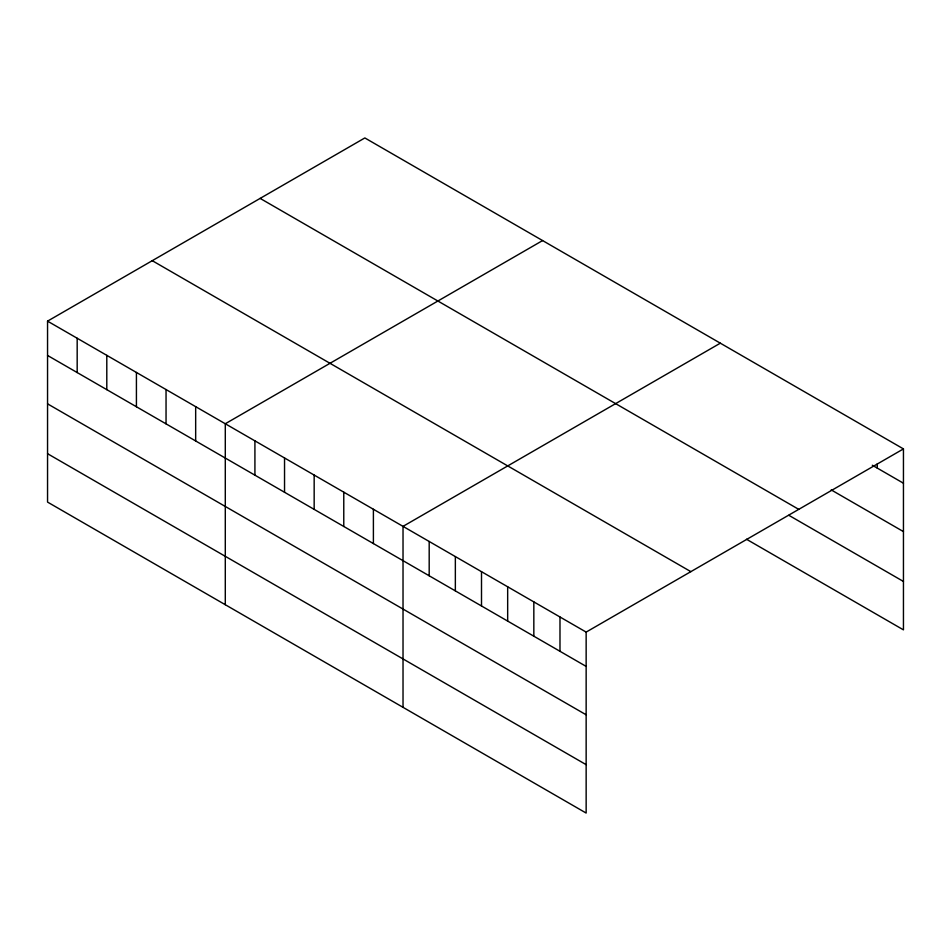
<?xml version="1.0" encoding="UTF-8"?>
<svg xmlns="http://www.w3.org/2000/svg" width="951" height="951" viewBox="0 0 951 951"><rect width="100%" height="100%" fill="white"/><g stroke="black" fill="none" stroke-linecap="round" stroke-linejoin="round"><path stroke-width="1.43" d="M47.55 321.141L586.149 632.094L586.149 813.057L47.55 502.092L47.55 321.141L364.851 137.943L903.45 448.908L903.45 629.859L746.487 539.241M542.593 240.567L225.292 423.754L225.292 604.705M720.323 343.18L403.022 526.367L403.022 707.33M586.149 632.094L903.45 448.908M872.305 465.229L903.45 483.215M831.198 489.896L903.45 531.609M260.146 198.402L798.745 509.356M788.843 515.299L903.45 581.465M152.255 260.681L690.854 571.646M47.55 355.448L586.149 666.401M47.55 403.842L586.149 714.795M47.55 453.698L586.149 764.663M877.286 463.826L877.286 468.106M559.984 616.997L559.984 651.304M533.832 601.888L533.832 636.195M507.668 586.791L507.668 621.098M481.503 571.682L481.503 605.989M455.351 556.585L455.351 590.892M429.186 541.476L429.186 575.783M373.398 509.272L373.398 543.58M343.775 492.166L343.775 526.474M314.163 475.06L314.163 509.367M284.539 457.966L284.539 492.273M254.916 440.86L254.916 475.167M195.668 406.648L195.668 440.967M166.045 389.553L166.045 423.861M136.421 372.447L136.421 406.755M106.797 355.341L106.797 389.648M77.174 338.247L77.174 372.554"/></g></svg>
